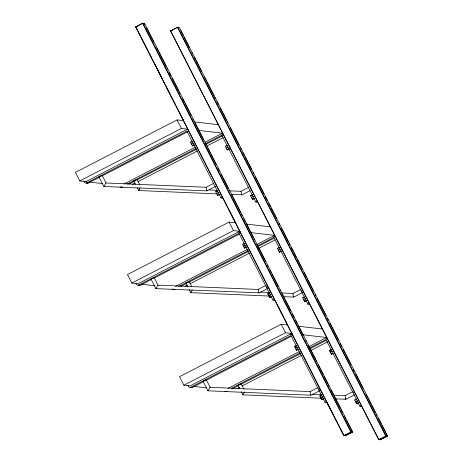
<?xml version="1.0" encoding="UTF-8"?>
<svg xmlns="http://www.w3.org/2000/svg" width="463" height="463" viewBox="0 0 463 463"><rect width="100%" height="100%" fill="white"/><g stroke="black" fill="none" stroke-linecap="round" stroke-linejoin="round"><path stroke-width="0.69" d="M241.779 194.715L231.65 194.512M258.95 292.836L155.857 288.634L151.054 279.154L154.225 277.551L158.033 285.382M215.746 186.317L206.851 190.906L103.805 186.467L99.001 176.993L102.173 175.39L106.044 183.035M102.173 175.39L101.843 175.645M135.485 184.216L133.882 181.033L137.054 179.424L139.635 184.482M137.054 179.424L135.659 180.269M154.22 277.586L152.825 278.39M187.856 287.008L185.941 283.194L189.112 281.591L191.688 286.643M189.112 281.591L188.117 282.216M319.852 390.645L310.962 395.234L207.916 390.795L203.107 381.321L206.278 379.712L210.144 387.3L209.953 387.826M239.591 388.538L237.994 385.361L241.165 383.752L244.065 389.441M241.159 383.786L240.835 384.006M140.196 187.868L138.692 190.507L217.234 193.893M192.255 290.029L190.744 292.674L269.292 296.054M244.568 391.831L242.797 394.835L321.345 398.215M139.149 190.009L138.692 190.507L137.407 187.99M156.32 288.136L155.857 288.634L158.091 285.133L258.123 289.444L266.173 285.289M190.987 292.448L190.744 292.674L189.141 289.525M208.159 390.569L207.916 390.795L210.144 387.3L310.175 391.605L317.606 387.768M352.702 431.985L351.064 431.817L343.702 435.619L135.717 26.837L142.847 23.167L144.479 23.335L352.702 431.985L345.305 435.805M144.462 23.353L144.907 24.765M387.583 436.024L385.945 435.857L378.607 439.647L170.598 30.876L177.728 27.207L179.366 27.375L387.583 436.024L380.187 439.844M103.891 186.415L106.039 182.972L206.064 187.278L213.501 183.446M242.884 394.783L241.194 391.686M205.948 379.967L205.288 380.343M101.542 175.818L98.995 177.028M240.534 384.18L238.949 385.002M142.396 23.428L136.296 26.738M137.418 26.194L135.485 26.976M177.283 27.467L170.928 30.749L172.305 30.234M171.773 30.512L170.367 31.015M179.627 112.966L183.551 120.664L177.08 119.917L75.417 172.398L79.752 180.911L86.922 181.739M79.752 180.911L181.415 128.43L187.885 129.177M85.904 181.623L186.248 129.825A1.493 1.487 -83.4 0 1 188.244 130.473M83.93 181.027L84.584 182.306A1.493 1.487 -83.4 0 0 86.587 182.954L186.925 131.156L220.949 197.933L222.471 198.112M86.622 183.053A1.493 1.487 -83.4 0 0 88.109 183.128L99.609 177.19M102.167 175.871L187.804 131.66M194.194 145.098L192.353 145.891L190.472 142.205L192.591 141.111M192.319 141.412L190.472 142.205M191.288 144.034L193.407 142.94M192.353 145.891L194.472 144.797M123.986 184.014L195.565 147.06M205.155 142.112L221.129 133.865L222.651 134.044A1.493 1.487 -83.4 0 1 223.016 133.911M127.221 184.025L196.243 148.391M205.19 143.773L221.806 135.196L255.831 201.972L257.353 202.152M128.743 184.199L134.496 181.23M137.054 179.91L196.486 149.231M206.076 144.282L222.691 135.7M132.302 184.569L134.86 183.25M138.055 181.6L197.522 150.903M206.469 146.285L223.097 137.702M229.607 148.866L227.24 149.931L226.17 148.073L225.359 146.244L227.478 145.15M226.141 146.001L227.2 145.451M226.17 148.073L228.288 146.979M227.24 149.931L229.353 148.837M219.937 194.315L217.564 195.374L216.499 193.517L215.689 191.688L217.807 190.6M217.529 190.901L215.689 191.688M216.499 193.517L218.617 192.423M217.564 195.374L219.682 194.281M220.949 197.933L222.587 197.29M248.382 187.48L240.951 191.317L229.44 190.825M249.997 190.687L241.738 194.946L241.015 191.387M254.291 198.627L252.451 199.414L250.576 195.727L252.694 194.634M252.416 194.94L250.576 195.727M251.386 197.556L253.504 196.462M252.451 199.414L254.569 198.32M255.831 201.972L257.474 201.33M235.603 222.83L229.133 222.078L127.47 274.559L131.81 283.072L137.962 283.784L238.3 231.986L239.822 232.166A1.493 1.487 -83.4 0 1 240.187 232.032M131.81 283.072L233.474 230.591L239.938 231.344M135.989 283.194L136.637 284.467A1.493 1.487 -83.4 0 0 138.64 285.115L238.977 233.317L273.002 300.099L274.524 300.273M138.64 285.115L140.162 285.289L151.667 279.351M154.22 278.031L239.863 233.827M246.779 246.993L244.406 248.052L242.531 244.366L244.649 243.272M243.312 244.123L244.371 243.579M243.341 246.194L245.459 245.101M244.406 248.052L246.524 246.958M175.402 286.504L247.618 249.227M256.566 244.603L273.187 236.026L274.709 236.205M178.637 286.516L248.301 250.552M257.885 245.604L273.864 237.357L307.889 304.139L309.411 304.313M180.796 286.36L186.548 283.391M189.107 282.071L248.544 251.392M258.128 246.443L274.108 238.196M184.997 286.4L187.556 285.081M190.114 283.761L249.574 253.064M258.528 248.446L275.149 239.863M281.134 251.305L279.293 252.092L277.412 248.405L279.53 247.311M279.258 247.618L277.412 248.405M278.228 250.234L280.346 249.14M279.293 252.092L281.411 250.998M267.163 288.808L258.91 293.067L258.123 289.444L258.267 289.699M271.463 296.748L269.622 297.541L267.741 293.855L269.86 292.761M267.741 293.855L269.588 293.062M268.557 295.683L270.676 294.59M269.622 297.541L271.74 296.447M273.002 300.099L274.646 299.451M300.441 289.647L293.004 293.484L281.492 292.986M302.686 292.518L293.791 297.107L283.703 296.673M306.35 300.788L304.504 301.581L302.628 297.894L304.214 297.072M304.469 297.101L302.628 297.894M303.439 299.723L305.557 298.629M304.504 301.581L306.095 300.759M307.889 304.139L309.209 303.456M287.309 324.951L281.186 324.245L179.522 376.72L183.863 385.233L190.015 385.945L290.353 334.153L291.875 334.327A1.493 1.487 -83.4 0 1 292.24 334.193M183.863 385.233L285.526 332.758L291.997 333.505L292.448 334.39M188.042 385.355L188.69 386.628A1.493 1.487 -83.4 0 0 190.692 387.276L291.03 335.484L325.055 402.26L326.577 402.434M190.727 387.381A1.493 1.487 -83.4 0 0 192.214 387.456L203.72 381.518M206.278 380.198L291.916 335.988M298.305 349.426L296.459 350.219L294.584 346.532L296.702 345.439M294.584 346.532L296.424 345.739M295.394 348.361L297.512 347.267M296.459 350.219L298.577 349.125M228.097 388.335L299.034 351.718M309.261 346.44L325.24 338.193A1.493 1.487 -83.4 0 1 327.243 338.835M231.332 388.347L300.354 352.719M309.301 348.101L325.917 339.524L359.942 406.3L361.464 406.473M232.854 388.526L238.601 385.557M241.159 384.238L300.597 353.553M310.181 348.604L326.803 340.027M237.05 388.567L239.608 387.247M242.166 385.922L301.627 355.231M311.217 350.277L327.845 341.694M333.186 353.466L331.346 354.259L330.281 352.401L329.471 350.572L331.057 349.75M331.311 349.779L329.471 350.572M330.281 352.401L332.399 351.307M331.346 354.259L332.938 353.437M323.515 398.909L321.675 399.702L319.8 396.015L321.386 395.194M321.64 395.223L319.8 396.015M320.61 397.844L322.728 396.75M321.675 399.702L323.267 398.88M325.055 402.26L326.38 401.577M352.493 391.808L345.062 395.645L333.545 395.147M354.739 394.679L345.844 399.274L335.756 398.84M358.403 402.949L356.562 403.742L354.681 400.055L356.799 398.961M356.522 399.262L354.681 400.055M355.497 401.884L357.61 400.79M356.562 403.742L358.68 402.648M359.942 406.3L361.267 405.617M344.935 435.77L352.14 432.251L350.618 432.077M379.822 439.809L387.022 436.291L385.5 436.117M187.295 282.644L187.712 282.43M204.467 380.765L204.883 380.557M135.242 180.477L133.876 181.068M152.408 278.604L151.048 279.189M186.89 282.841L185.935 283.229M204.061 380.962L203.101 381.35M238.59 385.17L237.988 385.39M209.288 189.957L217.205 190.299M260.623 292.089L269.258 292.46M312.675 394.25L321.31 394.621M193.997 121.873L218.432 124.703M199.044 130.473L222.772 133.217M89.556 182.046L102.335 183.527M86.587 182.954L88.109 183.128M246.756 224.121L270.137 226.829M250.39 232.553L274.825 235.383M141.614 284.207L155.099 285.769M298.103 326.201L322.543 329.031M303.149 334.795L326.878 337.544M193.667 386.368L206.446 387.849M190.692 387.276L192.214 387.456M224.827 391.478L226.349 391.657M345.572 434.838L344.05 435.666L340.774 429.242M380.459 438.878L378.937 439.705L170.598 30.876M206.128 187.347L206.851 190.906L206.874 190.391M345.12 395.715L345.844 399.274L345.867 398.759M267.226 287.662L267.429 287.998M330.078 351.22L330.79 352.459M267.996 293.883L268.708 295.122M294.838 346.561L295.55 347.8M320.408 396.664L321.119 397.902M301.899 291.314L302.113 291.702M319.065 389.435L319.285 389.823M266.798 286.863L267.012 287.274M180.773 30.737L183.4 35.894M184.06 37.179L189.315 47.492M191.942 52.649L192.596 53.94M194.24 57.163L195.884 60.387M196.538 61.677L201.469 71.343M204.42 77.142L206.064 80.365M206.718 81.656L213.947 95.835M214.601 97.126L215.26 98.416M216.904 101.64L218.542 104.858M220.185 108.082L226.424 120.328M227.084 121.619L227.738 122.909M230.366 128.066L232.009 131.289M232.663 132.574L238.908 144.821M240.546 148.044L241.206 149.335M242.849 152.559L244.487 155.782M245.147 157.067L251.386 169.313M253.029 172.537L253.683 173.828M255.327 177.051L257.955 182.208M258.609 183.498L263.864 193.812M265.507 197.03L267.151 200.253M268.789 203.477L270.433 206.701M271.092 207.991L276.347 218.304M278.975 223.461L279.629 224.746M281.272 227.97L288.495 242.149M289.155 243.44L289.809 244.73M291.453 247.954L293.096 251.177M293.75 252.462L296.378 257.619M297.038 258.91L300.979 266.647M301.633 267.932L302.293 269.223M303.931 272.447L306.558 277.603M307.218 278.894L313.457 291.14M315.1 294.358L315.754 295.649M317.398 298.872L319.042 302.096M319.696 303.387L325.935 315.633M327.578 318.857L328.238 320.141M329.876 323.365L338.418 340.126M340.056 343.349L341.7 346.573M343.343 349.791L344.987 353.014M345.641 354.305L350.896 364.618M353.524 369.775L354.183 371.066M355.821 374.283L363.05 388.469M366.001 394.268L367.645 397.491M368.305 398.782L370.932 403.939M371.586 405.223L375.528 412.961M376.188 414.246L376.841 415.537M378.485 418.76L381.113 423.917M381.767 425.208L387.352 436.163M177.78 27.19L385.997 435.839M177.485 27.323L385.702 435.972M146.545 27.988L153.774 42.168M156.726 47.967L158.369 51.19M159.029 52.481L166.252 66.66M166.911 67.951L167.565 69.236M169.209 72.46L170.853 75.683M172.491 78.907L178.73 91.153M179.389 92.444L180.043 93.729M182.671 98.885L184.315 102.109M184.974 103.399L191.213 115.646M192.857 118.869L193.511 120.16M195.154 123.378L196.798 126.602M197.452 127.892L203.691 140.139M205.335 143.362L205.989 144.653M207.632 147.876L210.26 153.033M210.92 154.318L216.175 164.631M217.813 167.855L219.456 171.079M221.1 174.302L222.738 177.526M223.398 178.811L228.323 188.482M231.28 194.281L232.924 197.504M233.578 198.795L240.806 212.974M241.46 214.265L242.12 215.555M243.758 218.773L245.402 221.997M246.056 223.288L253.284 237.467M253.938 238.758L254.598 240.048M257.225 245.205L258.869 248.423M259.523 249.713L265.762 261.96M267.406 265.183L268.06 266.474M269.703 269.697L271.347 272.921M272.001 274.206L278.246 286.452M279.884 289.676L280.543 290.967M282.187 294.19L284.814 299.347M285.468 300.632L290.723 310.945M292.367 314.169L294.005 317.392M295.649 320.616L297.292 323.84M297.946 325.13L303.201 335.444M305.829 340.594L306.489 341.885M308.132 345.109L315.355 359.288M316.009 360.579L316.669 361.869M318.312 365.093L319.95 368.311M320.61 369.601L323.238 374.758M323.892 376.049L327.833 383.781M328.493 385.071L329.147 386.362M330.79 389.586L333.418 394.742M334.072 396.027L340.317 408.273M340.971 409.564L342.614 412.788M344.258 416.011L345.896 419.235M346.555 420.52L352.465 432.124M142.893 23.15L351.116 431.8M142.598 23.283L350.815 431.933M136.157 27.658L136.811 28.943M138.449 32.15L140.081 35.356M141.713 38.562L147.923 50.751M149.561 53.957L151.193 57.163M154.133 62.939L159.035 72.558M159.689 73.843L162.305 78.97M163.937 82.183L164.591 83.462M166.229 86.668L173.417 100.784M174.071 102.063L175.703 105.275M178.319 110.402L178.973 111.687M225.516 203.037L226.17 204.31M228.768 209.421L234.949 221.551M278.222 306.477L283.101 316.05M284.728 319.244L286.354 322.439M327.353 402.897L333.574 415.108M335.212 418.32L336.844 421.533M135.717 26.837L343.934 435.486M177.08 119.917L181.415 128.43M229.133 222.078L233.474 230.591M281.186 324.245L285.526 332.758M301.477 290.486L301.679 290.903M318.648 388.613L318.851 389.024M353.356 392.265L353.529 392.653M293.154 293.739C292.547 293.12 293.745 298.12 293.814 296.592M310.326 391.86C309.712 391.241 310.916 396.241 310.98 394.719M356.001 401.942L356.817 403.771M331.057 353.066L331.601 354.288M304.22 300.389L304.758 301.61M278.732 250.292L279.548 252.121M252.161 198.228L252.705 199.443M226.951 148.739L227.489 149.96M321.386 398.51L321.93 399.731M295.903 348.419L296.714 350.248M269.061 295.741L269.877 297.57M243.851 246.252L244.661 248.081M192.064 144.705L192.608 145.92M227.101 391.495A1.493 1.487 -83.4 0 1 225.614 391.42M273.187 236.026A1.493 1.487 -83.4 0 1 275.184 236.674M172.039 289.08A1.493 1.487 -83.4 0 0 173.521 289.155L175.043 289.329A1.493 1.487 -83.4 0 1 173.561 289.259M221.129 133.865A1.493 1.487 -83.4 0 1 223.131 134.513M122.99 187.168A1.493 1.487 -83.4 0 1 121.208 186.844M121.468 186.994A1.493 1.487 -83.4 0 1 119.986 186.919M290.353 334.153A1.493 1.487 -83.4 0 1 292.356 334.801M238.3 231.986A1.493 1.487 -83.4 0 1 240.303 232.634M140.162 285.289A1.493 1.487 -83.4 0 1 138.379 284.965"/></g></svg>
